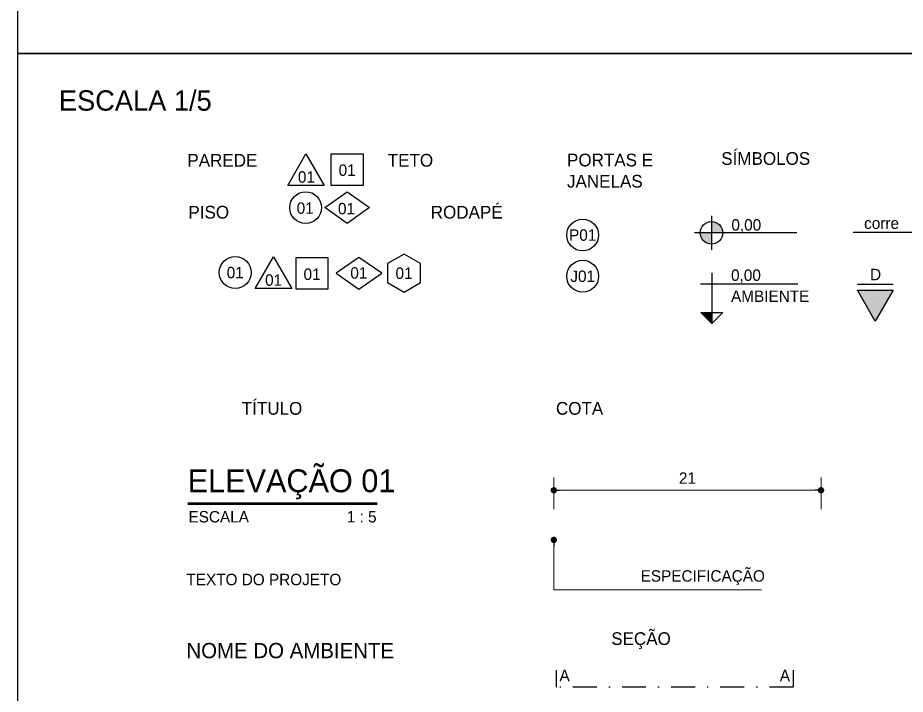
# Model space of a CAD drawing. Header units: centimetres. Extents: x 30244 to 591333, y -111940 to 104227.
# Drawn here: x 40300.7 to 40370.5, y -70848 to -70794.8 of the extents above; entities that cross this region are included whole.
import ezdxf
from ezdxf.enums import TextEntityAlignment as Align

# ---------------------------------------------------------------- set-up
doc = ezdxf.new("R2010")
doc.units = ezdxf.units.CM
doc.header["$LTSCALE"] = 4
doc.linetypes.add('DASHDOT', pattern=[25.4, 12.7, -6.35, 0, -6.35])
for name, color, linetype in [('B-CORTE', 4, 'DASHDOT'), ('B-COTAS', 1, 'Continuous'), ('B-SIMBOLOS', 2, 'Continuous'), ('C-TEXTO-02', 2, 'Continuous')]:
    doc.layers.add(name, color=color, linetype=linetype)
doc.layers.add('C-TEXTO-01', color=2, linetype='Continuous', lineweight=20)
doc.layers.add('C-TEXTO-03', color=2, linetype='Continuous', lineweight=20)
doc.styles.add('Esc.5', font='ERASLGHT.TTF', dxfattribs={"height": 0.9})
doc.styles.add('RSA', font='arial.ttf')
doc.styles.add('S1', font='romans.shx', dxfattribs={"height": 100})
doc.styles.add('S2', font='romans.shx', dxfattribs={"height": 0.2})
doc.styles.add('Símbolos', font='ERASLGHT.TTF')
doc.dimstyles.new('ARQ5', dxfattribs={"dimscale": 5, "dimtxt": 0.9, "dimasz": 0.1, "dimexe": 0.2, "dimexo": 0.2, "dimgap": 0.1, "dimtad": 1, "dimzin": 12, "dimdsep": 46, "dimtxsty": 'Esc.5', "dimblk1": 'DOT', "dimblk2": 'DOT', "dimsah": 1, "dimcen": 0.4, "dimclrd": 256, "dimclre": 256, "dimclrt": 2, "dimadec": 0, "dimazin": 0, "dimtfac": 1, "dimtix": 1, "dimtmove": 2, "dimatfit": 3, "dimldrblk": 'DOT', "dimfxl": 0.3, "dimfxlon": 1, "dimtolj": 1, "dimtzin": 12, "dimlwd": 9, "dimlwe": 9, "dimarcsym": 0})

# ---------------------------------------------------------------- blocks, each defined once
blk = doc.blocks.new('PADRÃO - ESPECIFICAÇÕES')
blk.add_lwpolyline([(-168, 275.6), (-24.1, 26.4), (-311.8, 26.4), (-168, 275.6)])
for points in [[(30.6, 276.4), (280.6, 276.4), (280.6, 26.4), (30.6, 26.4)], [(-19.4, -146.7), (155.6, -21.7), (330.6, -146.7), (155.6, -271.7)]]:
    blk.add_lwpolyline(points, close=True)
blk.add_circle((-170.7, -146.7), 125)
at = {"style": 'S1'}
for tag, p in [('PAREDE', (-164.5, 49.5)), ('TETO', (155.6, 103.3)), ('PISO', (-150.5, -194.9)), ('RODAPÉ', (155.6, -216.8))]:
    blk.add_attdef(tag, text='', height=100, dxfattribs=at).set_placement(p, align=Align.CENTER)
blk = doc.blocks.new('*U32')
blk.add_lwpolyline([(0.288, 0), (-0.288, 0), (0, 0.498)], close=True)
at = {"style": 'S2'}
blk.add_attdef('PAREDE', text='', height=0.2, dxfattribs=at).set_placement((0, 0.041), align=Align.CENTER)
blk = doc.blocks.new('PADRÃO - PISO')
blk.add_circle((0, 0), 0.25)
at = {"style": 'S2'}
blk.add_attdef('PISO', text='', height=0.2, dxfattribs=at).set_placement((0, -0.092), align=Align.CENTER)
blk = doc.blocks.new('PADRÃO - TETO')
blk.add_lwpolyline([(-0.25, -0.25), (-0.25, 0.25), (0.25, 0.25), (0.25, -0.25)], close=True)
at = {"style": 'S2'}
blk.add_attdef('TETO', text='', height=0.2, dxfattribs=at).set_placement((0, -0.105), align=Align.CENTER)
blk = doc.blocks.new('*U45')
blk.add_lwpolyline([(0.359, 0.25), (0, 0.5), (0, 0.5), (-0.359, 0.25), (-0.359, 0.25), (0, 0), (0.359, 0.25)])
at = {"style": 'S2'}
blk.add_attdef('RODAPÉ', text='', height=0.2, dxfattribs=at).set_placement((0, 0.145), align=Align.CENTER)
blk = doc.blocks.new('PADRÃO - DIVERSOS')
blk.add_lwpolyline([(0, 0.3), (-0.26, 0.15), (-0.26, -0.15), (0, -0.3), (0.26, -0.15), (0.26, 0.15)], close=True)
at = {"style": 'S2'}
blk.add_attdef('DIVERSOS', text='', height=0.2, dxfattribs=at).set_placement((0, -0.092), align=Align.CENTER)
blk = doc.blocks.new('*U21')
h = blk.add_hatch(color=256)
h.paths.add_polyline_path([(0.269, 0.178), (0.269, 0), (0.447, 0, 0.414214)])
h.paths.add_polyline_path([(0.269, 0), (0.091, 0, 0.414214), (0.269, -0.178)])
for p, q in [((0.269, 0.269), (0.269, -0.269)), ((1.61, 0), (0, 0))]:
    blk.add_line(p, q)
blk.add_circle((0.269, 0), 0.178)
at = {"style": 'S2'}
blk.add_attdef('NÍVEL', (0.582, 0.036), '', height=0.2, dxfattribs=at)
blk = doc.blocks.new('PADRÃO - NIVEL AMBIENTE1')
blk.add_hatch(color=256).paths.add_polyline_path([(0.269, -0.447), (0.095, -0.447), (0.269, -0.62)])
for p, q in [((0.269, 0.178), (0.269, -0.62)), ((1.621, 0), (0.091, 0)), ((0.269, -0.62), (0.095, -0.447)), ((0.095, -0.447), (0.443, -0.447)), ((0.269, -0.62), (0.443, -0.447))]:
    blk.add_line(p, q)
at = {"style": 'S2'}
for tag, p in [('NÍVEL', (0.572, 0.051)), ('AMBIENTE', (0.572, -0.28))]:
    blk.add_attdef(tag, p, '', height=0.2, dxfattribs=at)
blk = doc.blocks.new('*U47')
blk.add_line((6.25, 12.83), (-6.25, 12.83))
blk.add_lwpolyline([(0, 0), (-6.25, 10.83), (6.25, 10.83)], close=True)
at = {"layer": 'C-TEXTO-01', "style": 'Símbolos'}
blk.add_text('D', height=4, dxfattribs=at).set_placement((-1.82, 14.31))
blk = doc.blocks.new('DOT')
at = {"color": 0, "linetype": 'ByBlock'}
blk.add_line((-0.5, 0), (-1, 0), dxfattribs=at)
at = {"color": 0, "linetype": 'ByBlock', "const_width": 0.5}
blk.add_lwpolyline([(-0.25, 0, 1), (0.25, 0, 1)], format="xyb", close=True, dxfattribs=at)
blk = doc.blocks.new('*D59')
at = {"layer": 'B-COTAS', "lineweight": 9, "transparency": 16777216}
for p, q in [((40342.857, -70833.47), (40342.857, -70830.97)), ((40363.857, -70833.47), (40363.857, -70830.97)), ((40343.357, -70831.97), (40363.357, -70831.97))]:
    blk.add_line(p, q, dxfattribs=at)
at = {"layer": 'DEFPOINTS', "color": 0, "transparency": 16777216}
for p in [(40363.857, -70831.97), (40342.857, -70839.798), (40363.857, -70839.801)]:
    blk.add_point(p, dxfattribs=at)
at = {"layer": 'B-COTAS', "lineweight": 9, "transparency": 16777216, "xscale": 0.5, "yscale": 0.5, "zscale": 0.5, "rotation": 180}
blk.add_blockref('DOT', (40342.857, -70831.97), dxfattribs=at)
at = {"layer": 'B-COTAS', "lineweight": 9, "transparency": 16777216, "xscale": 0.5, "yscale": 0.5, "zscale": 0.5}
blk.add_blockref('DOT', (40363.857, -70831.97), dxfattribs=at)
at = {"layer": 'B-COTAS', "color": 2, "transparency": 16777216, "insert": (40353.357, -70831.015), "char_height": 0.9, "attachment_point": 5, "style": 'Esc.5'}
blk.add_mtext('\\A1;21', dxfattribs=at)
blk = doc.blocks.new('_Dot')
at = {"color": 0, "linetype": 'ByBlock', "lineweight": -2}
blk.add_line((-0.5, 0), (-1, 0), dxfattribs=at)
at = {"color": 0, "linetype": 'ByBlock', "const_width": 0.5}
blk.add_lwpolyline([(-0.25, 0, 1), (0.25, 0, 1)], format="xyb", close=True, dxfattribs=at)
blk = doc.blocks.new('A$C114277C9')
h = blk.add_hatch(color=256)
h.dxf.hatch_style = 1
h.paths.add_polyline_path([(852, 148), (852, 0), (1109, 0)])
for p, q in [((1109, 0), (852, 148)), ((852, 148), (852, 0)), ((0, 0), (1109, 0))]:
    blk.add_line(p, q)
blk = doc.blocks.new('JANELA')
blk.add_circle((0, 0), 31.2)
at = {"color": 7, "style": 'RSA'}
blk.add_attdef('J', text='', height=20, dxfattribs=at).set_placement((0, 0), align=Align.MIDDLE_CENTER)

msp = doc.modelspace()

# ---------------------------------------------------------------- hatches: boundary and pattern name
at = {"layer": 'B-SIMBOLOS'}
h = msp.add_hatch(color=256, dxfattribs=at)
h.dxf.hatch_style = 1
h.paths.add_polyline_path([(40369.527, -70816.237), (40366.714, -70816.237), (40368.12, -70818.673)])

# ---------------------------------------------------------------- linework, layer by layer
at = {"layer": 'B-CORTE', "ltscale": 0.037}
msp.add_lwpolyline([(40361.678, -70846.109), (40361.678, -70847.447), (40343.078, -70847.447), (40343.078, -70846.109)], dxfattribs=at)
at = {"layer": 'C-TEXTO-01', "const_width": 0.2}
msp.add_lwpolyline([(40314.088, -70833.025), (40328.982, -70833.025)], dxfattribs=at)
at = {"layer": 'DEFPOINTS', "color": 9}
for points in [[(40300.736, -70686), (40588.696, -70686), (40588.696, -70797.623), (40300.736, -70797.623)], [(40300.736, -70797.623), (40444.716, -70797.623), (40444.716, -70853.434), (40300.736, -70853.434)]]:
    msp.add_lwpolyline(points, close=True, dxfattribs=at)

# ---------------------------------------------------------------- block references
at = {"layer": 'B-SIMBOLOS'}
ref = msp.add_blockref('PADRÃO - ESPECIFICAÇÕES', (40325.065, -70808.277), dxfattribs=dict(at, xscale=0.01000000000203727, yscale=0.01000000000203727, zscale=0.01000000000203727))
ref.add_attrib('RODAPÉ', '01', dxfattribs={"layer": 'C-TEXTO-01', "height": 0.9, "style": 'Símbolos'}).set_placement((40326.567, -70810.271), align=Align.CENTER)
ref.add_attrib('TETO', '01', dxfattribs={"layer": 'C-TEXTO-01', "height": 0.9, "style": 'Símbolos'}).set_placement((40326.62, -70807.244), align=Align.CENTER)
ref.add_attrib('PISO', '01', dxfattribs={"layer": 'C-TEXTO-01', "height": 0.9, "style": 'Símbolos'}).set_placement((40323.324, -70810.227), align=Align.CENTER)
ref.add_attrib('PAREDE', '01', dxfattribs={"layer": 'C-TEXTO-01', "height": 0.9, "style": 'Símbolos'}).set_placement((40323.42, -70807.782), align=Align.CENTER)
ref = msp.add_blockref('*U21', (40353.904, -70811.728), dxfattribs=dict(at, xscale=5, yscale=5, zscale=5))
ref.add_attrib('NÍVEL', '0,00', (40356.812, -70811.549), dxfattribs={"layer": 'C-TEXTO-01', "height": 0.9, "style": 'Esc.5'})
ref = msp.add_blockref('JANELA', (40345.126, -70811.899), dxfattribs=dict(at, xscale=0.04017857142753201, yscale=0.04017857142753201, zscale=0.04017857142753201))
ref.add_attrib('J', 'P01', dxfattribs={"layer": 'C-TEXTO-01', "color": 1, "height": 0.9, "style": 'Símbolos'}).set_placement((40345.126, -70811.899), align=Align.MIDDLE_CENTER)
for name, p, xscale, yscale, zscale in [('A$C114277C9', (40366.374, -70811.685), 0.006249999998544808, 0.006249999998544808, 0.006249999998544808), ('*U47', (40368.12, -70818.673), 0.2249999999985448, 0.2249999999985448, 0.2249999999985448)]:
    msp.add_blockref(name, p, dxfattribs=dict(at, xscale=xscale, yscale=yscale, zscale=zscale))
ref = msp.add_blockref('PADRÃO - PISO', (40317.825, -70814.845), dxfattribs=dict(at, xscale=5, yscale=5, zscale=5))
ref.add_attrib('PISO', '01', dxfattribs={"layer": 'C-TEXTO-01', "height": 0.9, "style": 'Símbolos'}).set_placement((40317.825, -70815.303), align=Align.CENTER)
ref = msp.add_blockref('*U32', (40320.842, -70816.095), dxfattribs=dict(at, xscale=5, yscale=5, zscale=5))
ref.add_attrib('PAREDE', '01', dxfattribs={"layer": 'C-TEXTO-01', "height": 0.9, "style": 'Símbolos'}).set_placement((40320.842, -70815.888), align=Align.CENTER)
ref = msp.add_blockref('PADRÃO - TETO', (40323.861, -70814.903), dxfattribs=dict(at, xscale=5, yscale=5, zscale=5))
ref.add_attrib('TETO', '01', dxfattribs={"layer": 'C-TEXTO-01', "height": 0.9, "style": 'Símbolos'}).set_placement((40323.861, -70815.43), align=Align.CENTER)
ref = msp.add_blockref('*U45', (40327.539, -70816.153), dxfattribs=dict(at, xscale=5, yscale=5, zscale=5))
ref.add_attrib('RODAPÉ', '01', dxfattribs={"layer": 'C-TEXTO-01', "height": 0.9, "style": 'Símbolos'}).set_placement((40327.539, -70815.331), align=Align.CENTER)
ref = msp.add_blockref('PADRÃO - DIVERSOS', (40331.09, -70814.893), dxfattribs=dict(at, xscale=5, yscale=5, zscale=5))
ref.add_attrib('DIVERSOS', '01', dxfattribs={"layer": 'C-TEXTO-01', "height": 0.9, "style": 'Símbolos'}).set_placement((40331.09, -70815.351), align=Align.CENTER)
ref = msp.add_blockref('JANELA', (40345.126, -70815.138), dxfattribs=dict(at, xscale=0.04017857142753201, yscale=0.04017857142753201, zscale=0.04017857142753201))
ref.add_attrib('J', 'J01', dxfattribs={"layer": 'C-TEXTO-01', "color": 1, "height": 0.9, "style": 'Símbolos'}).set_placement((40345.126, -70815.138), align=Align.MIDDLE_CENTER)
ref = msp.add_blockref('PADRÃO - NIVEL AMBIENTE1', (40353.925, -70815.76), dxfattribs=dict(at, xscale=5, yscale=5, zscale=5))
ref.add_attrib('NÍVEL', '0,00', (40356.786, -70815.505), dxfattribs={"layer": 'C-TEXTO-01', "height": 0.9, "style": 'Símbolos'})
ref.add_attrib('AMBIENTE', 'AMBIENTE', (40356.786, -70817.162), dxfattribs={"layer": 'C-TEXTO-01', "height": 0.9, "style": 'Símbolos'})

# ---------------------------------------------------------------- texts
at = {"layer": 'B-COTAS', "color": 2, "insert": (40349.679, -70838.26), "char_height": 0.9, "width": 9.19698, "attachment_point": 1, "style": 'Esc.5'}
msp.add_mtext('ESPECIFICAÇÃO', dxfattribs=at)
at = {"layer": 'C-TEXTO-01', "insert": (40367.243, -70811.429), "char_height": 0.9, "attachment_point": 7, "style": 'Símbolos'}
msp.add_mtext('corre', dxfattribs=at)
at = {"layer": 'C-TEXTO-01', "insert": (40313.99, -70838.54), "char_height": 0.9, "width": 19.59044, "attachment_point": 1, "style": 'Símbolos'}
msp.add_mtext('TEXTO DO PROJETO', dxfattribs=at)
at = {"layer": 'C-TEXTO-02', "insert": (40314.088, -70832.68), "char_height": 1.8, "attachment_point": 7, "style": 'Símbolos'}
msp.add_mtext('ELEVAÇÃO 01', dxfattribs=at)
at = {"layer": 'C-TEXTO-02', "attachment_point": 1, "style": 'Símbolos'}
for s, insert, char_height, width in [('ESCALA                       1 : 5', (40314.152, -70833.605), 0.9, 20.2541), ('NOME DO AMBIENTE', (40313.99, -70843.979), 1.2, 19.59044)]:
    msp.add_mtext(s, dxfattribs=dict(at, insert=insert, char_height=char_height, width=width))
at = {"layer": 'C-TEXTO-03', "char_height": 0.9, "width": 1.02955, "attachment_point": 1, "style": 'Símbolos'}
for insert in [(40343.305, -70846.088), (40360.617, -70846.088)]:
    msp.add_mtext('A', dxfattribs=dict(at, insert=insert))
at = {"layer": 'DEFPOINTS', "color": 9, "insert": (40303.968, -70802.141), "char_height": 1.6, "attachment_point": 7, "style": 'Símbolos'}
msp.add_mtext('ESCALA 1/5', dxfattribs=at)
at = {"layer": 'DEFPOINTS', "char_height": 1, "width": 9.02576, "attachment_point": 3, "style": 'Símbolos'}
for s, insert in [('\\A1;\\pxql;PAREDE', (40323.092, -70805.52)), ('\\A1;\\pxql;TETO', (40338.836, -70805.52)), ('\\A1;\\pxql;PORTAS E JANELAS', (40352.922, -70805.5)), ('\\A1;SÍMBOLOS', (40363.002, -70805.379)), ('\\A1;\\pxql;{\\fAvantGarde Bk BT|b0|i0|c0|p34;PISO}', (40323.173, -70809.602)), ('\\A1;RODAPÉ', (40338.836, -70809.602)), ('\\A1;{\\fAvantGarde Bk BT|b0|i0|c0|p34;TÍTULO}', (40323.092, -70825.031)), ('\\A1;\\pxql;COTA ', (40352.051, -70825.031)), ('{\\fAvantGarde Bk BT|b0|i0|c0|p34;SEÇÃO}', (40352.051, -70843.141))]:
    msp.add_mtext(s, dxfattribs=dict(at, insert=insert))

# ---------------------------------------------------------------- dimensions: what is measured, and where the dimension line sits
at = {"layer": 'B-COTAS'}
dim = msp.add_linear_dim(base=(40363.857, -70831.97), p1=(40342.857, -70839.798), p2=(40363.857, -70839.801), dimstyle='ARQ5', dxfattribs=at)
dim.commit()
dim.dimension.update_dxf_attribs({"geometry": '*D59', "text_midpoint": (40353.357, -70831.015)})

# ---------------------------------------------------------------- leaders
msp.add_leader([(40342.857, -70835.875), (40342.857, -70839.798), (40359.169, -70839.798)], dimstyle='ARQ5', dxfattribs=at)

doc.saveas('drawing.dxf')
